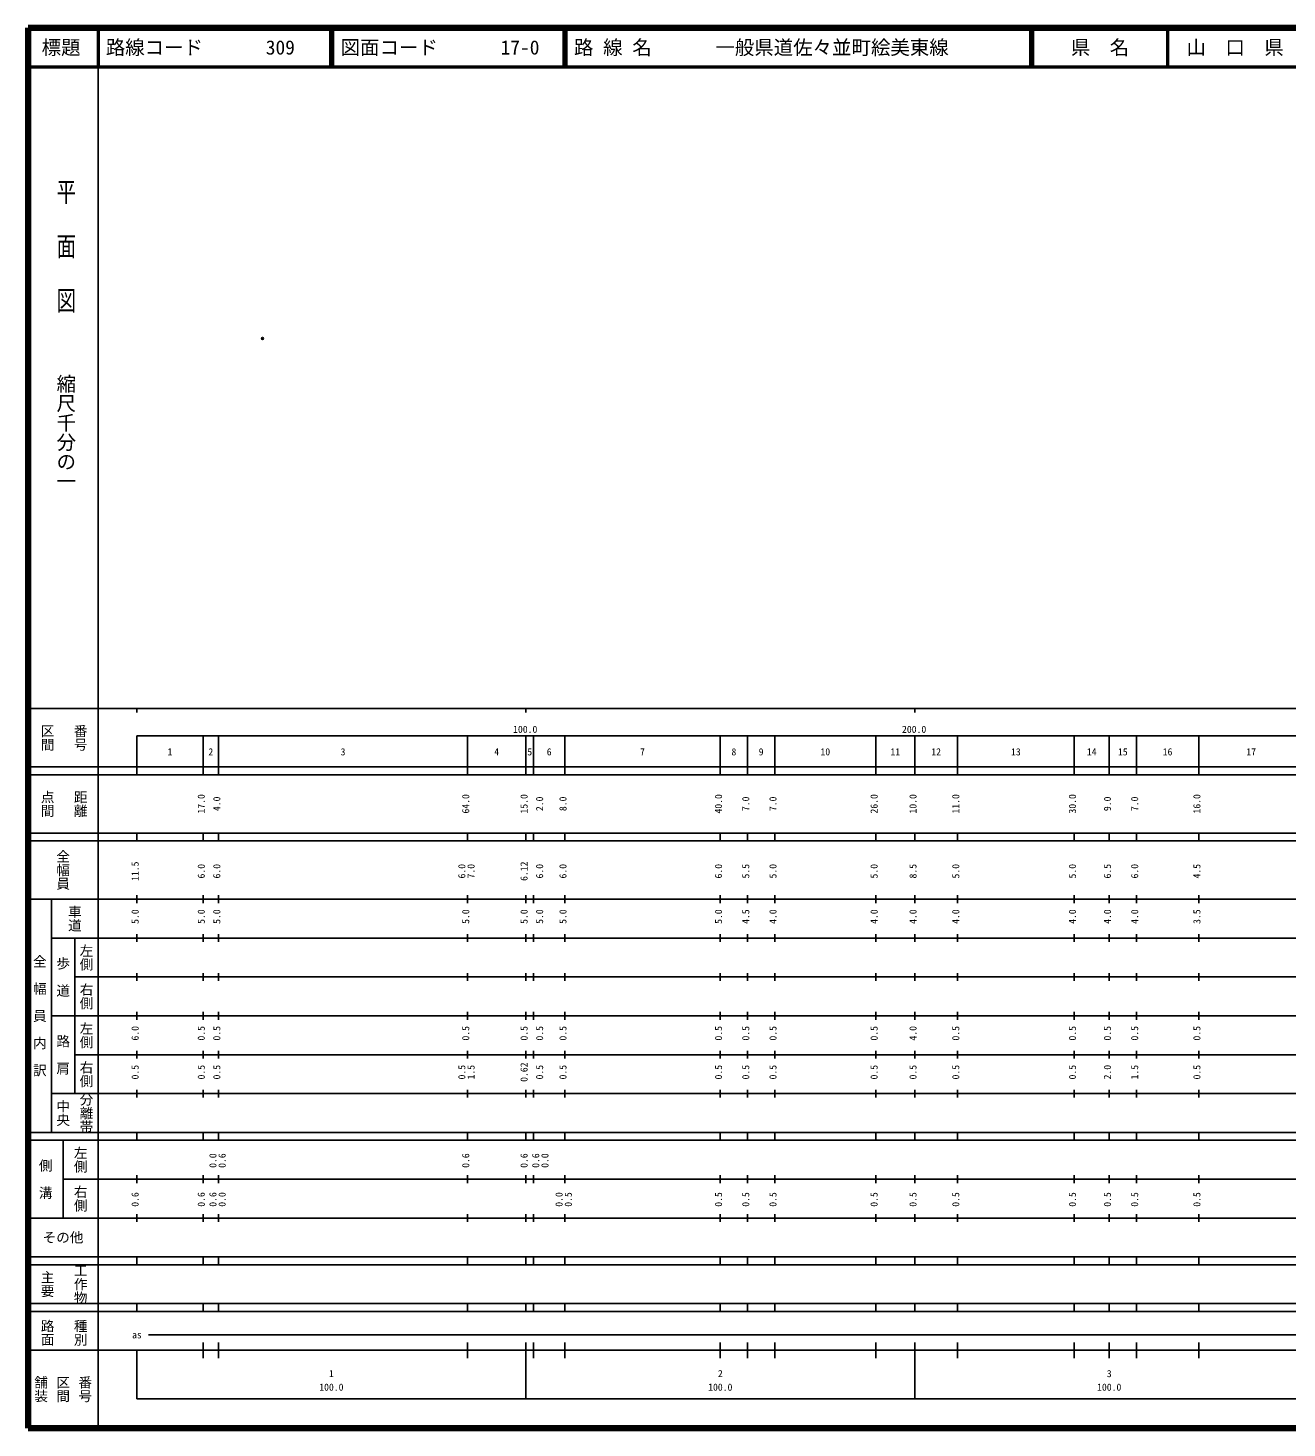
# Model space of a CAD drawing. Units: millimetres on the paper. Extents: x 40 to 680, y 20 to 380.
# Drawn here: x 40 to 363.7, y 20 to 380 of the extents above; entities that cross this region are included whole.
import ezdxf
from ezdxf.enums import TextEntityAlignment as Align

# ---------------------------------------------------------------- set-up
doc = ezdxf.new("R2010")
doc.units = ezdxf.units.MM
doc.header["$PDMODE"] = 32
doc.header["$PDSIZE"] = 0.5
doc.layers.add('M-OTRS', color=6, linetype='Continuous')
doc.layers.add('M-TTL-TXT', color=7, linetype='Continuous')
for name, color, linetype, lineweight in [('M-TTL', 2, 'Continuous', 140), ('M-TTL-BAND', 7, 'Continuous', 25), ('M-TTL-LINE', 7, 'Continuous', 50)]:
    doc.layers.add(name, color=color, linetype=linetype, lineweight=lineweight)
doc.styles.add('@ＭＳ ゴシック', font='')
doc.styles.add('ＭＳ ゴシック', font='')
doc.styles.get('@ＭＳ ゴシック').set_extended_font_data('@MS Gothic')
doc.styles.get('ＭＳ ゴシック').set_extended_font_data('MS Gothic')

msp = doc.modelspace()

# ---------------------------------------------------------------- linework, layer by layer
at = {"layer": 'M-OTRS'}
msp.add_point((100.292, 300.185), dxfattribs=at)
at = {"layer": 'M-TTL'}
for p, q in [((40, 380), (40, 20)), ((680, 380), (40, 380)), ((40, 20), (680, 20))]:
    msp.add_line(p, q, dxfattribs=at)
at = {"layer": 'M-TTL-BAND'}
for p, q in [((58, 370), (58, 20)), ((40, 205), (579, 205)), ((68, 205), (68, 204)), ((168, 205), (168, 204)), ((268, 205), (268, 204)), ((68, 198), (579, 198)), ((68, 198), (68, 188)), ((85, 188), (85, 198)), ((89, 188), (89, 198)), ((153, 188), (153, 198)), ((168, 188), (168, 198)), ((170, 188), (170, 198)), ((178, 188), (178, 198)), ((218, 188), (218, 198)), ((225, 188), (225, 198)), ((232, 188), (232, 198)), ((258, 188), (258, 198)), ((268, 188), (268, 198)), ((279, 188), (279, 198)), ((309, 188), (309, 198)), ((318, 188), (318, 198)), ((325, 188), (325, 198)), ((341, 188), (341, 198)), ((40, 190), (579, 190)), ((40, 188), (579, 188)), ((40, 173), (579, 173)), ((68, 171), (68, 173)), ((85, 171), (85, 173)), ((89, 171), (89, 173)), ((153, 171), (153, 173)), ((168, 171), (168, 173)), ((170, 171), (170, 173)), ((178, 171), (178, 173)), ((218, 171), (218, 173)), ((225, 171), (225, 173)), ((232, 171), (232, 173)), ((258, 171), (258, 173)), ((268, 171), (268, 173)), ((279, 171), (279, 173)), ((309, 171), (309, 173)), ((318, 171), (318, 173)), ((325, 171), (325, 173)), ((341, 171), (341, 173)), ((40, 171), (579, 171)), ((40, 156), (579, 156)), ((46, 96), (46, 156)), ((68, 155), (68, 157)), ((85, 155), (85, 157)), ((89, 155), (89, 157)), ((153, 155), (153, 157)), ((168, 155), (168, 157)), ((170, 155), (170, 157)), ((178, 155), (178, 157)), ((218, 155), (218, 157)), ((225, 155), (225, 157)), ((232, 155), (232, 157)), ((258, 155), (258, 157)), ((268, 155), (268, 157)), ((279, 155), (279, 157)), ((309, 155), (309, 157)), ((318, 155), (318, 157)), ((325, 155), (325, 157)), ((341, 155), (341, 157)), ((46, 146), (579, 146)), ((52, 146), (52, 106)), ((68, 145), (68, 147)), ((85, 145), (85, 147)), ((89, 145), (89, 147)), ((153, 145), (153, 147)), ((168, 145), (168, 147)), ((170, 145), (170, 147)), ((178, 145), (178, 147)), ((218, 145), (218, 147)), ((225, 145), (225, 147)), ((232, 145), (232, 147)), ((258, 145), (258, 147)), ((268, 145), (268, 147)), ((279, 145), (279, 147)), ((309, 145), (309, 147)), ((318, 145), (318, 147)), ((325, 145), (325, 147)), ((341, 145), (341, 147)), ((68, 135), (68, 137)), ((85, 135), (85, 137)), ((89, 135), (89, 137)), ((153, 135), (153, 137)), ((168, 135), (168, 137)), ((170, 135), (170, 137)), ((178, 135), (178, 137)), ((218, 135), (218, 137)), ((225, 135), (225, 137)), ((232, 135), (232, 137)), ((258, 135), (258, 137)), ((268, 135), (268, 137)), ((279, 135), (279, 137)), ((309, 135), (309, 137)), ((318, 135), (318, 137)), ((325, 135), (325, 137)), ((341, 135), (341, 137)), ((52, 136), (579, 136)), ((46, 126), (579, 126)), ((68, 125), (68, 127)), ((85, 125), (85, 127)), ((89, 125), (89, 127)), ((153, 125), (153, 127)), ((168, 125), (168, 127)), ((170, 125), (170, 127)), ((178, 125), (178, 127)), ((218, 125), (218, 127)), ((225, 125), (225, 127)), ((232, 125), (232, 127)), ((258, 125), (258, 127)), ((268, 125), (268, 127)), ((279, 125), (279, 127)), ((309, 125), (309, 127)), ((318, 125), (318, 127)), ((325, 125), (325, 127)), ((341, 125), (341, 127)), ((52, 116), (579, 116)), ((68, 115), (68, 117)), ((85, 115), (85, 117)), ((89, 115), (89, 117)), ((153, 115), (153, 117)), ((168, 115), (168, 117)), ((170, 115), (170, 117)), ((178, 115), (178, 117)), ((218, 115), (218, 117)), ((225, 115), (225, 117)), ((232, 115), (232, 117)), ((258, 115), (258, 117)), ((268, 115), (268, 117)), ((279, 115), (279, 117)), ((309, 115), (309, 117)), ((318, 115), (318, 117)), ((325, 115), (325, 117)), ((341, 115), (341, 117)), ((46, 106), (579, 106)), ((68, 105), (68, 107)), ((85, 105), (85, 107)), ((89, 105), (89, 107)), ((153, 105), (153, 107)), ((168, 105), (168, 107)), ((170, 105), (170, 107)), ((178, 105), (178, 107)), ((218, 105), (218, 107)), ((225, 105), (225, 107)), ((232, 105), (232, 107)), ((258, 105), (258, 107)), ((268, 105), (268, 107)), ((279, 105), (279, 107)), ((309, 105), (309, 107)), ((318, 105), (318, 107)), ((325, 105), (325, 107)), ((341, 105), (341, 107)), ((40, 96), (579, 96)), ((40, 94), (579, 94)), ((49, 94), (49, 74)), ((68, 94), (68, 96)), ((85, 94), (85, 96)), ((89, 94), (89, 96)), ((153, 94), (153, 96)), ((168, 94), (168, 96)), ((170, 94), (170, 96)), ((178, 94), (178, 96)), ((218, 94), (218, 96)), ((225, 94), (225, 96)), ((232, 94), (232, 96)), ((258, 94), (258, 96)), ((268, 94), (268, 96)), ((279, 94), (279, 96)), ((309, 94), (309, 96)), ((318, 94), (318, 96)), ((325, 94), (325, 96)), ((341, 94), (341, 96)), ((49, 84), (579, 84)), ((68, 83), (68, 85)), ((85, 83), (85, 85)), ((89, 83), (89, 85)), ((153, 83), (153, 85)), ((168, 83), (168, 85)), ((170, 83), (170, 85)), ((178, 83), (178, 85)), ((218, 83), (218, 85)), ((225, 83), (225, 85)), ((232, 83), (232, 85)), ((258, 83), (258, 85)), ((268, 83), (268, 85)), ((279, 83), (279, 85)), ((309, 83), (309, 85)), ((318, 83), (318, 85)), ((325, 83), (325, 85)), ((341, 83), (341, 85)), ((40, 74), (579, 74)), ((68, 73), (68, 75)), ((85, 73), (85, 75)), ((89, 73), (89, 75)), ((153, 73), (153, 75)), ((168, 73), (168, 75)), ((170, 73), (170, 75)), ((178, 73), (178, 75)), ((218, 73), (218, 75)), ((225, 73), (225, 75)), ((232, 73), (232, 75)), ((258, 73), (258, 75)), ((268, 73), (268, 75)), ((279, 73), (279, 75)), ((309, 73), (309, 75)), ((318, 73), (318, 75)), ((325, 73), (325, 75)), ((341, 73), (341, 75)), ((40, 64), (579, 64)), ((40, 62), (579, 62)), ((68, 62), (68, 64)), ((85, 62), (85, 64)), ((89, 62), (89, 64)), ((153, 62), (153, 64)), ((168, 62), (168, 64)), ((170, 62), (170, 64)), ((178, 62), (178, 64)), ((218, 62), (218, 64)), ((225, 62), (225, 64)), ((232, 62), (232, 64)), ((258, 62), (258, 64)), ((268, 62), (268, 64)), ((279, 62), (279, 64)), ((309, 62), (309, 64)), ((318, 62), (318, 64)), ((325, 62), (325, 64)), ((341, 62), (341, 64)), ((40, 52), (579, 52)), ((68, 50), (68, 52)), ((85, 50), (85, 52)), ((89, 50), (89, 52)), ((153, 50), (153, 52)), ((168, 50), (168, 52)), ((170, 50), (170, 52)), ((178, 50), (178, 52)), ((218, 50), (218, 52)), ((225, 50), (225, 52)), ((232, 50), (232, 52)), ((258, 50), (258, 52)), ((268, 50), (268, 52)), ((279, 50), (279, 52)), ((309, 50), (309, 52)), ((318, 50), (318, 52)), ((325, 50), (325, 52)), ((341, 50), (341, 52)), ((40, 50), (579, 50)), ((71, 44), (497, 44)), ((40, 40), (579, 40)), ((68, 40), (68, 27.5)), ((85, 38), (85, 42)), ((89, 38), (89, 42)), ((153, 38), (153, 42)), ((168, 27.5), (168, 42)), ((170, 38), (170, 42)), ((178, 38), (178, 42)), ((218, 38), (218, 42)), ((225, 38), (225, 42)), ((232, 38), (232, 42)), ((258, 38), (258, 42)), ((268, 27.5), (268, 42)), ((279, 38), (279, 42)), ((309, 38), (309, 42)), ((318, 38), (318, 42)), ((325, 38), (325, 42)), ((341, 38), (341, 42)), ((68, 27.5), (579, 27.5))]:
    msp.add_line(p, q, dxfattribs=at)
at = {"layer": 'M-TTL-LINE'}
for p, q in [((58, 380), (58, 370)), ((117.75, 380), (117.75, 370)), ((118.25, 380), (118.25, 370)), ((177.75, 380), (177.75, 370)), ((178.25, 380), (178.25, 370)), ((297.75, 380), (297.75, 370)), ((298.25, 380), (298.25, 370)), ((333, 380), (333, 370)), ((40, 370), (680, 370))]:
    msp.add_line(p, q, dxfattribs=at)

# ---------------------------------------------------------------- texts
at = {"layer": 'M-TTL-BAND', "style": '@ＭＳ ゴシック', "width": 1.4}
msp.add_text('平  面  図', height=3.666, rotation=270, dxfattribs=at).set_placement((49.777, 306.475), align=Align.MIDDLE_RIGHT)
at = {"layer": 'M-TTL-BAND', "style": '@ＭＳ ゴシック'}
msp.add_text('縮尺千分の一', height=3.666, rotation=270, dxfattribs=at).set_placement((49.777, 261.03), align=Align.MIDDLE_RIGHT)
for s, p in [('区間', (45, 197.5)), ('番号', (53.5, 197.5)), ('点間', (45, 180.5)), ('距離', (53.5, 180.5)), ('全幅員', (49, 163.5)), ('車道', (52, 151)), ('左側', (55, 141)), ('全\u3000幅\u3000員\u3000内\u3000訳', (43, 126)), ('歩\u3000道', (49, 136)), ('右側', (55, 131)), ('左側', (55, 121)), ('路\u3000肩', (49, 116)), ('右側', (55, 111)), ('分離帯', (55, 101)), ('中央', (49, 101)), ('左側', (53.5, 89)), ('側\u3000溝', (44.5, 84)), ('右側', (53.5, 79)), ('工作物', (53.5, 57)), ('主要', (45, 57)), ('路面', (45, 44.5)), ('種別', (53.5, 44.5)), ('舗装', (43.333, 30)), ('区間', (49, 30)), ('番号', (54.667, 30))]:
    msp.add_text(s, height=2.566, rotation=270, dxfattribs=at).set_placement(p, align=Align.MIDDLE_CENTER)
at = {"layer": 'M-TTL-BAND', "style": 'ＭＳ ゴシック'}
for s, p in [('100.0', (167.844, 198.195)), ('200.0', (267.844, 198.195)), ('1', (76.5, 192.405)), ('2', (87, 192.405)), ('3', (121, 192.405)), ('4', (160.5, 192.405)), ('5', (169, 192.405)), ('6', (174, 192.405)), ('7', (198, 192.405)), ('8', (221.5, 192.405)), ('9', (228.5, 192.405)), ('10', (245, 192.405)), ('11', (263, 192.405)), ('12', (273.5, 192.405)), ('13', (294, 192.405)), ('14', (313.5, 192.405)), ('15', (321.5, 192.405)), ('16', (333, 192.405)), ('17', (354.5, 192.405)), ('as', (68, 42.5)), ('1', (118, 32.523)), ('2', (218, 32.523)), ('3', (318, 32.523)), ('100.0', (118, 29.033)), ('100.0', (218, 29.033)), ('100.0', (318, 29.033))]:
    msp.add_text(s, height=1.833, dxfattribs=at).set_placement(p, align=Align.BOTTOM_CENTER)
for s, p in [('17.0', (86, 180.5)), ('4.0', (90, 180.5)), ('64.0', (154, 180.5)), ('15.0', (169, 180.5)), ('2.0', (173, 180.5)), ('8.0', (179, 180.5)), ('40.0', (219, 180.5)), ('7.0', (226, 180.5)), ('7.0', (233, 180.5)), ('26.0', (259, 180.5)), ('10.0', (269, 180.5)), ('11.0', (280, 180.5)), ('30.0', (310, 180.5)), ('9.0', (319, 180.5)), ('7.0', (326, 180.5)), ('16.0', (342, 180.5)), ('11.5', (69, 163.174)), ('6.0', (86, 163.174)), ('6.0', (90, 163.174)), ('6.0', (153, 163.174)), ('7.0', (155.37, 163.174)), ('6.12', (169, 163.174)), ('6.0', (173, 163.174)), ('6.0', (179, 163.174)), ('6.0', (219, 163.174)), ('5.5', (226, 163.174)), ('5.0', (233, 163.174)), ('5.0', (259, 163.174)), ('8.5', (269, 163.174)), ('5.0', (280, 163.174)), ('5.0', (310, 163.174)), ('6.5', (319, 163.174)), ('6.0', (326, 163.174)), ('4.5', (342, 163.174)), ('5.0', (69, 151.5)), ('5.0', (86, 151.5)), ('5.0', (90, 151.5)), ('5.0', (154, 151.5)), ('5.0', (169, 151.5)), ('5.0', (173, 151.5)), ('5.0', (179, 151.5)), ('5.0', (219, 151.5)), ('4.5', (226, 151.5)), ('4.0', (233, 151.5)), ('4.0', (259, 151.5)), ('4.0', (269, 151.5)), ('4.0', (280, 151.5)), ('4.0', (310, 151.5)), ('4.0', (319, 151.5)), ('4.0', (326, 151.5)), ('3.5', (342, 151.5)), ('6.0', (69, 121.5)), ('0.5', (86, 121.5)), ('0.5', (90, 121.5)), ('0.5', (154, 121.5)), ('0.5', (169, 121.5)), ('0.5', (173, 121.5)), ('0.5', (179, 121.5)), ('0.5', (219, 121.5)), ('0.5', (226, 121.5)), ('0.5', (233, 121.5)), ('0.5', (259, 121.5)), ('4.0', (269, 121.5)), ('0.5', (280, 121.5)), ('0.5', (310, 121.5)), ('0.5', (319, 121.5)), ('0.5', (326, 121.5)), ('0.5', (342, 121.5)), ('0.5', (69, 111.5)), ('0.5', (86, 111.5)), ('0.5', (90, 111.5)), ('0.5', (153, 111.5)), ('1.5', (155.37, 111.5)), ('0.62', (169, 111.5)), ('0.5', (173, 111.5)), ('0.5', (179, 111.5)), ('0.5', (219, 111.5)), ('0.5', (226, 111.5)), ('0.5', (233, 111.5)), ('0.5', (259, 111.5)), ('0.5', (269, 111.5)), ('0.5', (280, 111.5)), ('0.5', (310, 111.5)), ('2.0', (319, 111.5)), ('1.5', (326, 111.5)), ('0.5', (342, 111.5)), ('0.0', (89, 88.764)), ('0.6', (91.37, 88.764)), ('0.6', (154, 88.764)), ('0.6', (169, 88.764)), ('0.6', (172, 88.764)), ('0.0', (174.37, 88.764)), ('0.6', (69, 78.764)), ('0.6', (86, 78.764)), ('0.6', (89, 78.764)), ('0.0', (91.37, 78.764)), ('0.0', (178, 78.764)), ('0.5', (180.37, 78.764)), ('0.5', (219, 78.764)), ('0.5', (226, 78.764)), ('0.5', (233, 78.764)), ('0.5', (259, 78.764)), ('0.5', (269, 78.764)), ('0.5', (280, 78.764)), ('0.5', (310, 78.764)), ('0.5', (319, 78.764)), ('0.5', (326, 78.764)), ('0.5', (342, 78.764))]:
    msp.add_text(s, height=1.833, rotation=90, dxfattribs=at).set_placement(p, align=Align.BOTTOM_CENTER)
msp.add_text('その他', height=2.566, dxfattribs=at).set_placement((49, 69), align=Align.MIDDLE_CENTER)
at = {"layer": 'M-TTL-TXT', "style": 'ＭＳ ゴシック'}
for s, p in [('標題', (48.5, 375)), ('県\u3000名', (315.625, 375)), ('山\u3000口\u3000県', (350.375, 375))]:
    msp.add_text(s, height=3.666, dxfattribs=at).set_placement(p, align=Align.MIDDLE_CENTER)
for s, p in [('路線コード', (60, 375)), ('309', (101.142, 375)), ('図面コード', (120.38, 375)), ('17-0', (161.521, 375)), ('路 線 名', (180.38, 375)), ('一般県道佐々並町絵美東線', (216.734, 375))]:
    msp.add_text(s, height=3.666, dxfattribs=at).set_placement(p, align=Align.MIDDLE_LEFT)

doc.saveas('drawing.dxf')
